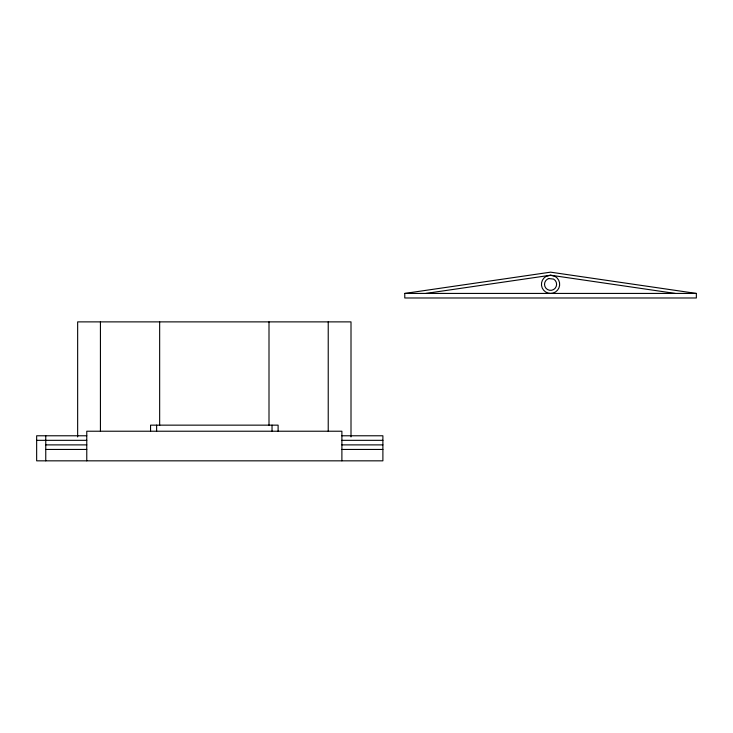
<?xml version="1.0" encoding="UTF-8"?>
<svg xmlns="http://www.w3.org/2000/svg" width="733" height="733" viewBox="0 0 733 733"><rect width="100%" height="100%" fill="white"/><g stroke="black" fill="none" stroke-linecap="round" stroke-linejoin="round"><path stroke-width="1.1" d="M404.772 293.429L550.565 272.163L696.35 293.429L696.35 297.983L404.772 297.983L404.772 293.429L696.35 293.429M425.818 293.429L550.565 275.232L555.119 276.423A9.108 9.108 0 0 1 557.538 290.176A9.108 9.108 0 0 1 543.584 290.176A9.108 9.108 0 0 1 546.003 276.423L550.565 275.205L675.304 293.429M86.769 435.778L36.65 435.778L36.65 460.837L382.892 460.837L382.892 435.778L341.89 435.778M36.65 440.331L86.769 440.331M341.89 440.331L382.892 440.331M45.758 444.885L86.769 444.885M341.89 444.885L382.892 444.885M45.758 449.448L86.769 449.448M341.89 449.448L382.892 449.448M351.006 436.914L351.006 321.879L77.652 321.879L77.652 436.914M341.89 460.837L341.89 431.224L86.769 431.224L86.769 460.837M328.228 321.879L328.228 431.224M278.109 431.224L278.109 425.149L150.549 425.149L150.549 431.224M272.035 425.149L272.035 431.224M269.002 321.879L269.002 425.525M159.657 321.879L159.657 425.525M156.624 425.149L156.624 431.224M100.43 321.879L100.43 431.224M45.758 435.778L45.758 460.837M548.77 278.567L547.542 279.081A6.047 6.047 0 0 0 545.929 288.206A6.047 6.047 0 0 0 555.193 288.206A6.047 6.047 0 0 0 553.589 279.081L548.77 278.567"/></g></svg>
